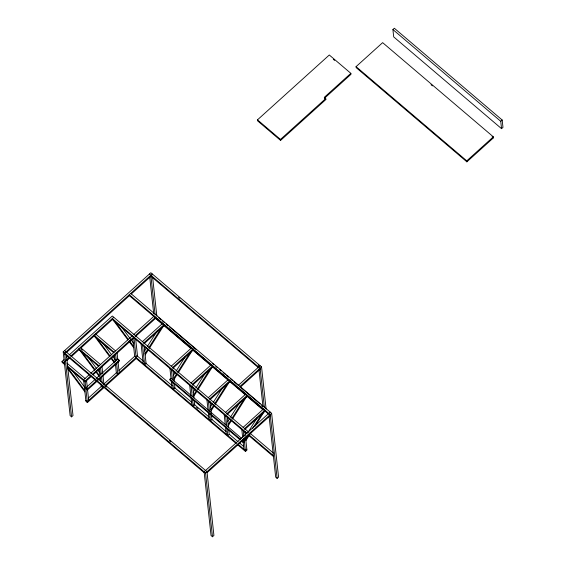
<?xml version="1.0" encoding="UTF-8"?>
<svg xmlns="http://www.w3.org/2000/svg" width="565" height="565" viewBox="0 0 565 565"><rect width="100%" height="100%" fill="white"/><g stroke="black" fill="none" stroke-linecap="round" stroke-linejoin="round"><path stroke-width="0.85" d="M144.527 350.964L146.399 348.012M147.331 346.529L157.148 331.012M145.028 353.669L147.832 349.234M148.772 347.757L160.919 328.54M145.17 354.954L148.397 349.848M149.315 348.393L163.144 326.535M173.356 375.499L175.228 372.54M176.16 371.064L185.045 357.024M173.858 378.197L176.661 373.762M177.601 372.286L189.748 353.069M173.999 379.482L177.226 374.383M178.145 372.921L191.973 351.063M193.124 392.315L194.996 389.363M195.935 387.887L205.745 372.363M193.633 395.02L196.436 390.584M197.369 389.108L209.523 369.891L211.741 367.886L197.92 389.744M193.767 396.305L196.994 391.206M210.385 406.998L212.249 404.046M213.189 402.562L222.066 388.522M210.886 409.703L213.69 405.267M214.622 403.791L226.777 384.574M211.028 410.988L214.248 405.882M215.173 404.427L228.995 382.569M227.639 421.681L229.503 418.722M230.442 417.245L240.252 401.729M228.14 424.379L230.944 419.95M231.876 418.467L244.031 399.257M228.281 425.664L231.502 420.565M232.427 419.11L246.248 397.244M248.056 432.232L257.4 417.45M245.754 439.365L248.091 435.672M252.76 428.284L261.644 414.244M245.895 440.651L249.116 435.551M250.041 434.097L251.425 431.907M255.112 426.081L263.862 412.238M257.478 119.858L329.303 54.996L350.865 73.344L350.971 74.326L324.402 98.324L325.836 99.546L280.586 140.417L257.584 120.839L257.478 119.858L280.48 139.435L280.586 140.417M392.901 29.55L394.342 28.25L502.179 120.006L502.977 127.365L501.543 128.665L393.706 36.902L392.901 29.55L500.745 121.305L501.543 128.665M356.063 66.649L382.639 42.65L493.351 136.85L493.457 137.832L466.881 161.837L356.169 67.631L356.063 66.649L466.775 160.856L466.881 161.837M350.865 73.344L324.296 97.342L325.73 98.571L325.836 99.546M280.48 139.435L325.73 98.571M66.458 355.293L73.005 415.558L71.571 416.857L70.131 415.628L63.209 351.868L150.834 272.733L261.546 366.932L266.129 409.117M66.19 352.779L129.427 295.665L129.286 294.711L270.197 414.611L277.118 478.371L278.559 477.072L271.631 413.312L130.72 293.412M131.384 293.899L150.94 276.236L258.777 367.992M64.911 364.771L62.129 362.412L62.023 361.43L63.979 359.658M66.592 357.299L67.899 356.12M69.205 354.94L112.301 316.019L248.607 431.999M64.897 361.353L63.457 362.652L63.57 363.634M66.07 360.293L69.34 357.341M70.639 356.162L113.734 317.24M66.832 360.682L70.095 357.737M71.402 356.557L79.234 349.481M80.541 348.301L112.534 319.402M89.454 374.489L83.592 379.779L85.937 401.362L87.37 402.584L104.306 387.293M90.753 373.31L132.429 335.666M133.863 334.374L153.977 316.209L155.989 317.918M87.37 402.584L85.025 381.001L90.887 375.711M92.194 374.531L133.87 336.895L136.214 358.471L105.606 386.114M90.993 376.693L85.131 381.982L67.595 367.059M92.95 374.927L133.976 337.87M94.906 379.624L85.774 387.873L87.215 389.094L87.321 390.076L97.102 381.234M96.212 378.444L117.732 359.001L119.173 360.223L119.279 361.204L98.409 380.061M87.215 389.094L119.173 360.223M142.422 341.648L162.529 323.484M88.43 398.028L101.453 386.262M103.409 384.497L116.432 372.738M119.038 370.386L134.668 356.268L132.719 338.357M103.663 386.792L87.264 401.602L85.831 400.38M104.85 385.726L137.542 356.197L135.685 339.134M171.251 366.184L191.358 348.019M172.685 367.405L192.799 349.241L192.905 350.222L172.791 368.387M240.012 439.782L170.016 380.224L169.91 379.242L170.983 378.268L241.651 438.391M191.012 382.992L211.119 364.828M212.56 366.056L192.446 384.214L192.552 385.196L212.666 367.038M500.745 121.305L502.179 120.006M466.775 160.856L493.351 136.85M208.266 397.675L228.373 379.511M209.7 398.897L229.814 380.732L228.853 379.92M209.806 399.879L229.92 381.714L229.814 380.732M238.557 385.175L260.105 365.71M261.546 366.932L239.998 386.396L240.104 387.378L260.218 369.213M211.487 415.24L211.953 419.505L210.512 420.805L209.679 413.128M225.527 412.365L245.641 394.2M247.075 395.422L226.968 413.587L227.073 414.569L247.18 396.404M243.141 427.352L263.255 409.187M244.581 428.574L264.688 410.409L239.864 389.285M244.687 429.555L264.794 411.391L264.688 410.409M270.19 412.09L204.113 471.768L211.042 535.528L212.482 536.75L213.916 535.451L206.988 471.69L64.643 350.575M212.482 536.75L205.554 472.99L271.631 413.312M207.094 472.672L270.303 415.586M244.419 441.646L243.346 442.614L243.24 441.632L244.313 440.665L242.985 439.528M246.82 449.175L245.38 450.475L237.999 444.189M237.434 444.599L245.485 451.456L246.926 450.157L245.521 437.232M431.053 84.736L432.402 85.88M492.115 136.695L493.457 137.832M333.329 59.311L334.635 60.42M178.498 297.162L179.84 298.299M258.205 364.983L259.547 366.12M149.393 274.025L260.105 368.232L264.413 407.831M158.765 317.763L160.778 319.479M162.12 320.623L164.133 322.332M166.145 324.049L168.158 325.758M169.507 326.902L196.345 349.735M212.447 363.443L213.789 364.58M215.802 366.297L217.144 367.434M219.827 369.722L221.169 370.859M223.182 372.575L225.195 374.284M226.537 375.428L228.55 377.145M230.562 378.854L232.575 380.57M233.917 381.707L237.943 385.132M241.297 387.993L260.091 403.975M193.188 347.454L194.53 348.598M261.581 405.649L262.923 406.793M157.331 319.063L159.344 320.779M161.357 322.488L163.49 324.303M165.383 325.913L166.724 327.057M168.737 328.766L170.079 329.911M175.447 334.48L209.001 363.027M210.342 364.164L213.026 366.452M214.368 367.589L216.381 369.305M218.394 371.014L219.736 372.158M221.748 373.875L223.761 375.584M225.774 377.3L227.116 378.437M233.154 383.579L234.496 384.723M129.392 295.693L268.862 414.364M155.424 318.328L162.134 324.042M163.476 325.179L190.984 348.591M192.326 349.735L211.119 365.717M212.461 366.862L227.893 379.991M229.906 381.707L245.337 394.836M246.679 395.98L262.781 409.682M249.949 433.143L273.432 453.123M247.166 433.298L112.301 318.54L112.407 319.522L132.535 336.648M249.179 435.008L273.34 455.567M133.877 337.792L246.608 433.708M248.621 435.424L273.446 456.548M169.91 379.242L240.57 439.365M241.905 440.502L243.24 441.632M241.347 440.912L243.346 442.614M136.772 355.54L143.482 361.254M145.495 362.963L172.339 385.803M174.352 387.512L191.796 402.358M193.809 404.074L209.241 417.203M211.924 419.484L226.014 431.476M229.369 434.33L238.098 441.752M239.44 442.896L243.466 446.322M196.599 407.337L197.941 408.481M134.668 356.268L236.657 443.052M136.116 358.394L236.092 443.461M277.118 478.371L275.685 477.143L269.039 416.002M95.421 333.788L115.55 350.914M114.116 352.207L93.988 335.08L94.094 336.062L113.551 352.624M80.336 347.404L100.471 364.538M81.381 349.184L82.49 350.131M99.03 365.83L78.902 348.704L79.008 349.686L98.465 366.24M105.076 385.867L106.418 387.011M169.451 440.644L170.792 441.781M63.209 351.868L205.554 472.99M64.749 354.078L204.219 472.75M66.91 363.069L85.025 378.479M62.023 361.43L64.798 363.796M67.489 366.078L85.025 381.001M85.88 388.847L87.321 390.076M121.637 327.149L133.495 343.082M115.564 322.205L128.446 339.53M129.477 340.921L133.601 346.465M113.339 320.313L127.987 340.01M129.032 341.415L133.743 347.75M102.809 342.997L111.566 354.778M112.597 356.162L115.691 360.322M97.251 338.753L110.133 356.077M111.679 358.154L114.773 362.313M95.026 336.86L109.674 356.55M111.241 358.662L114.377 362.885M87.208 355.929L96.488 368.401M97.519 369.785L100.097 373.246M82.165 352.369L95.047 369.694M96.078 371.085L99.687 375.93M79.94 350.477L94.588 370.174M95.633 371.579L99.299 376.502M72.285 370.562L85.167 387.887M67.758 367.702L84.764 390.57M67.638 368.648L84.905 391.856M258.954 369.588L262.972 406.609M244.871 431.264L245.337 435.53M243.247 430.855L243.896 436.823M244.087 438.532L245.485 451.456M241.813 429.633L242.646 437.31M243.112 441.569L243.946 449.246M227.257 416.278L228.465 427.366M228.74 429.923L229.206 434.188L227.766 435.488L227.024 428.658M225.64 415.868L226.749 426.102M224.199 414.646L225.308 424.88M225.499 426.582L226.332 434.259M210.003 401.595L211.303 413.538M208.379 401.185L209.495 411.419M206.945 399.964L208.054 410.197M208.245 411.906L209.078 419.583M192.75 386.912L193.957 398M194.233 400.564L194.699 404.823L193.258 406.122L192.517 399.3M191.125 386.502L192.241 396.743M189.692 385.281L190.801 395.514M190.984 397.223L191.825 404.9M172.982 370.089L174.182 381.177M174.465 383.741L174.924 388.007L173.49 389.299L172.749 382.477M171.357 369.68L172.466 379.92M169.917 368.458L171.033 378.691M171.216 380.4L172.05 388.077M152.373 274.936L152.268 273.954L64.643 353.097L71.571 416.857M152.642 277.401L156.851 316.132M150.834 275.254L155.135 314.846M149.676 276.61L153.694 313.624M144.245 346.416L146.095 363.472L144.661 364.771L142.528 345.151M141.088 343.93L143.22 363.549M117.096 353.118L117.838 359.94M118.021 361.649L119.229 372.738M115.656 354.417L116.305 360.385M116.588 362.942L117.788 374.03L116.355 372.808L115.422 364.277M114.405 354.898L115.147 361.72M102.011 366.742L102.752 373.564M102.936 375.273L103.96 384.652M100.577 368.034L101.227 374.009M101.502 376.565L102.244 383.388M102.519 385.952L102.71 387.654L101.269 386.432L101.086 384.73M99.327 368.521L100.062 375.344M100.344 377.9L100.711 381.311M86.572 380.69L87.314 387.512M87.497 389.214L88.705 400.303M155.417 317.431L135.303 335.596L135.409 336.578L155.523 318.413L155.417 317.431M163.97 324.713L143.856 342.87L143.962 343.852L164.076 325.694L163.97 324.713"/></g></svg>
